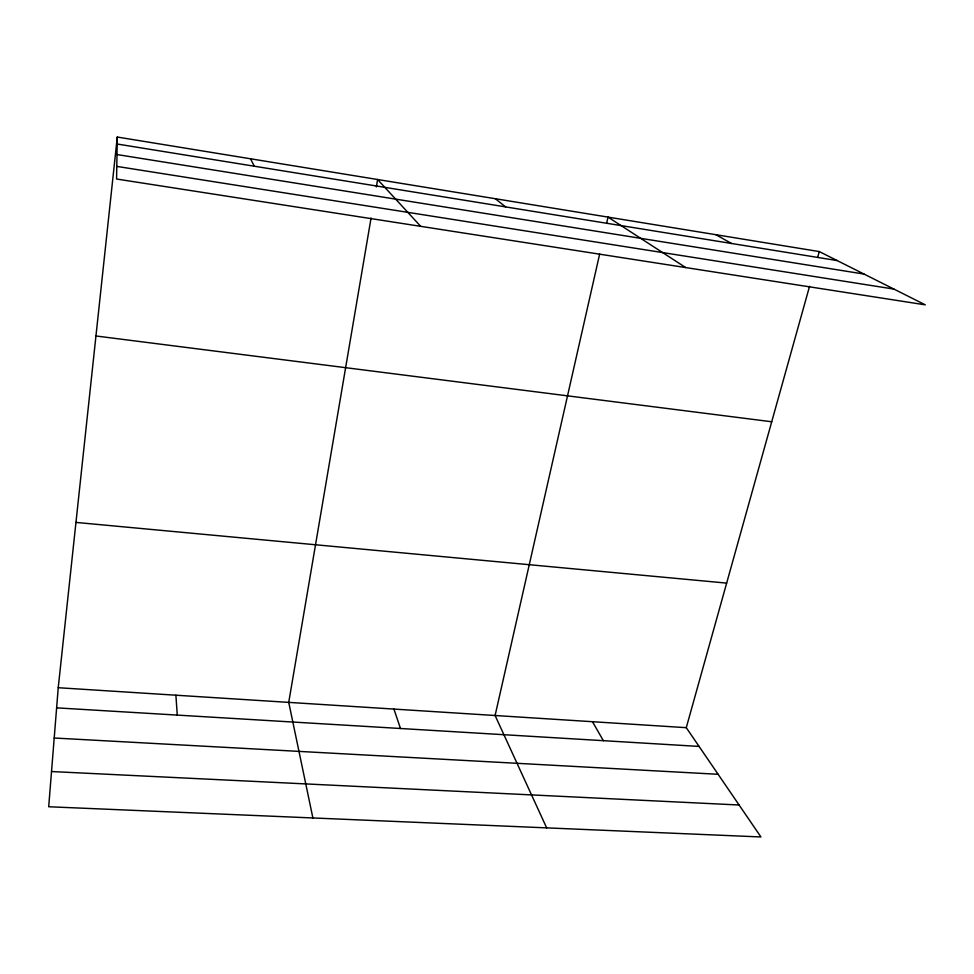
<?xml version="1.0" encoding="UTF-8"?>
<svg xmlns="http://www.w3.org/2000/svg" width="974" height="974" viewBox="0 0 974 974"><rect width="100%" height="100%" fill="white"/><g stroke="black" fill="none" stroke-linecap="round" stroke-linejoin="round"><path stroke-width="1.46" d="M117.282 137.042L116.576 179.021L925.3 304.85L819.268 251.572L117.282 137.042L58.233 687.717L48.7 806.752L760.938 836.958L686.268 727.675L809.552 286.319M371.07 218.006L288.73 702.376L312.885 817.953M376.354 186.923L377.608 179.52L420.671 226.333M599.68 253.934L495.096 715.513L546.658 827.863M606.68 222.997L608.019 217.105L685.684 267.558M817.649 257.367L819.268 251.572M51.525 771.542L739.108 805.011M54.203 738.012L718.13 774.293M56.626 707.855L699.076 746.425M58.233 687.717L686.268 727.675M75.96 522.417L726.653 583.109M95.951 335.981L771.725 421.766M116.783 166.396L893.925 289.083M116.99 154.549L864.06 274.071M117.16 144.018L837.202 260.582M715.89 234.697L731.498 243.463M495.364 198.733L505.64 206.902M592.472 721.697L603.369 740.678M250.562 158.786L254.275 166.213M393.922 709.072L400.484 728.503M175.892 695.205L177.268 715.099"/></g></svg>
